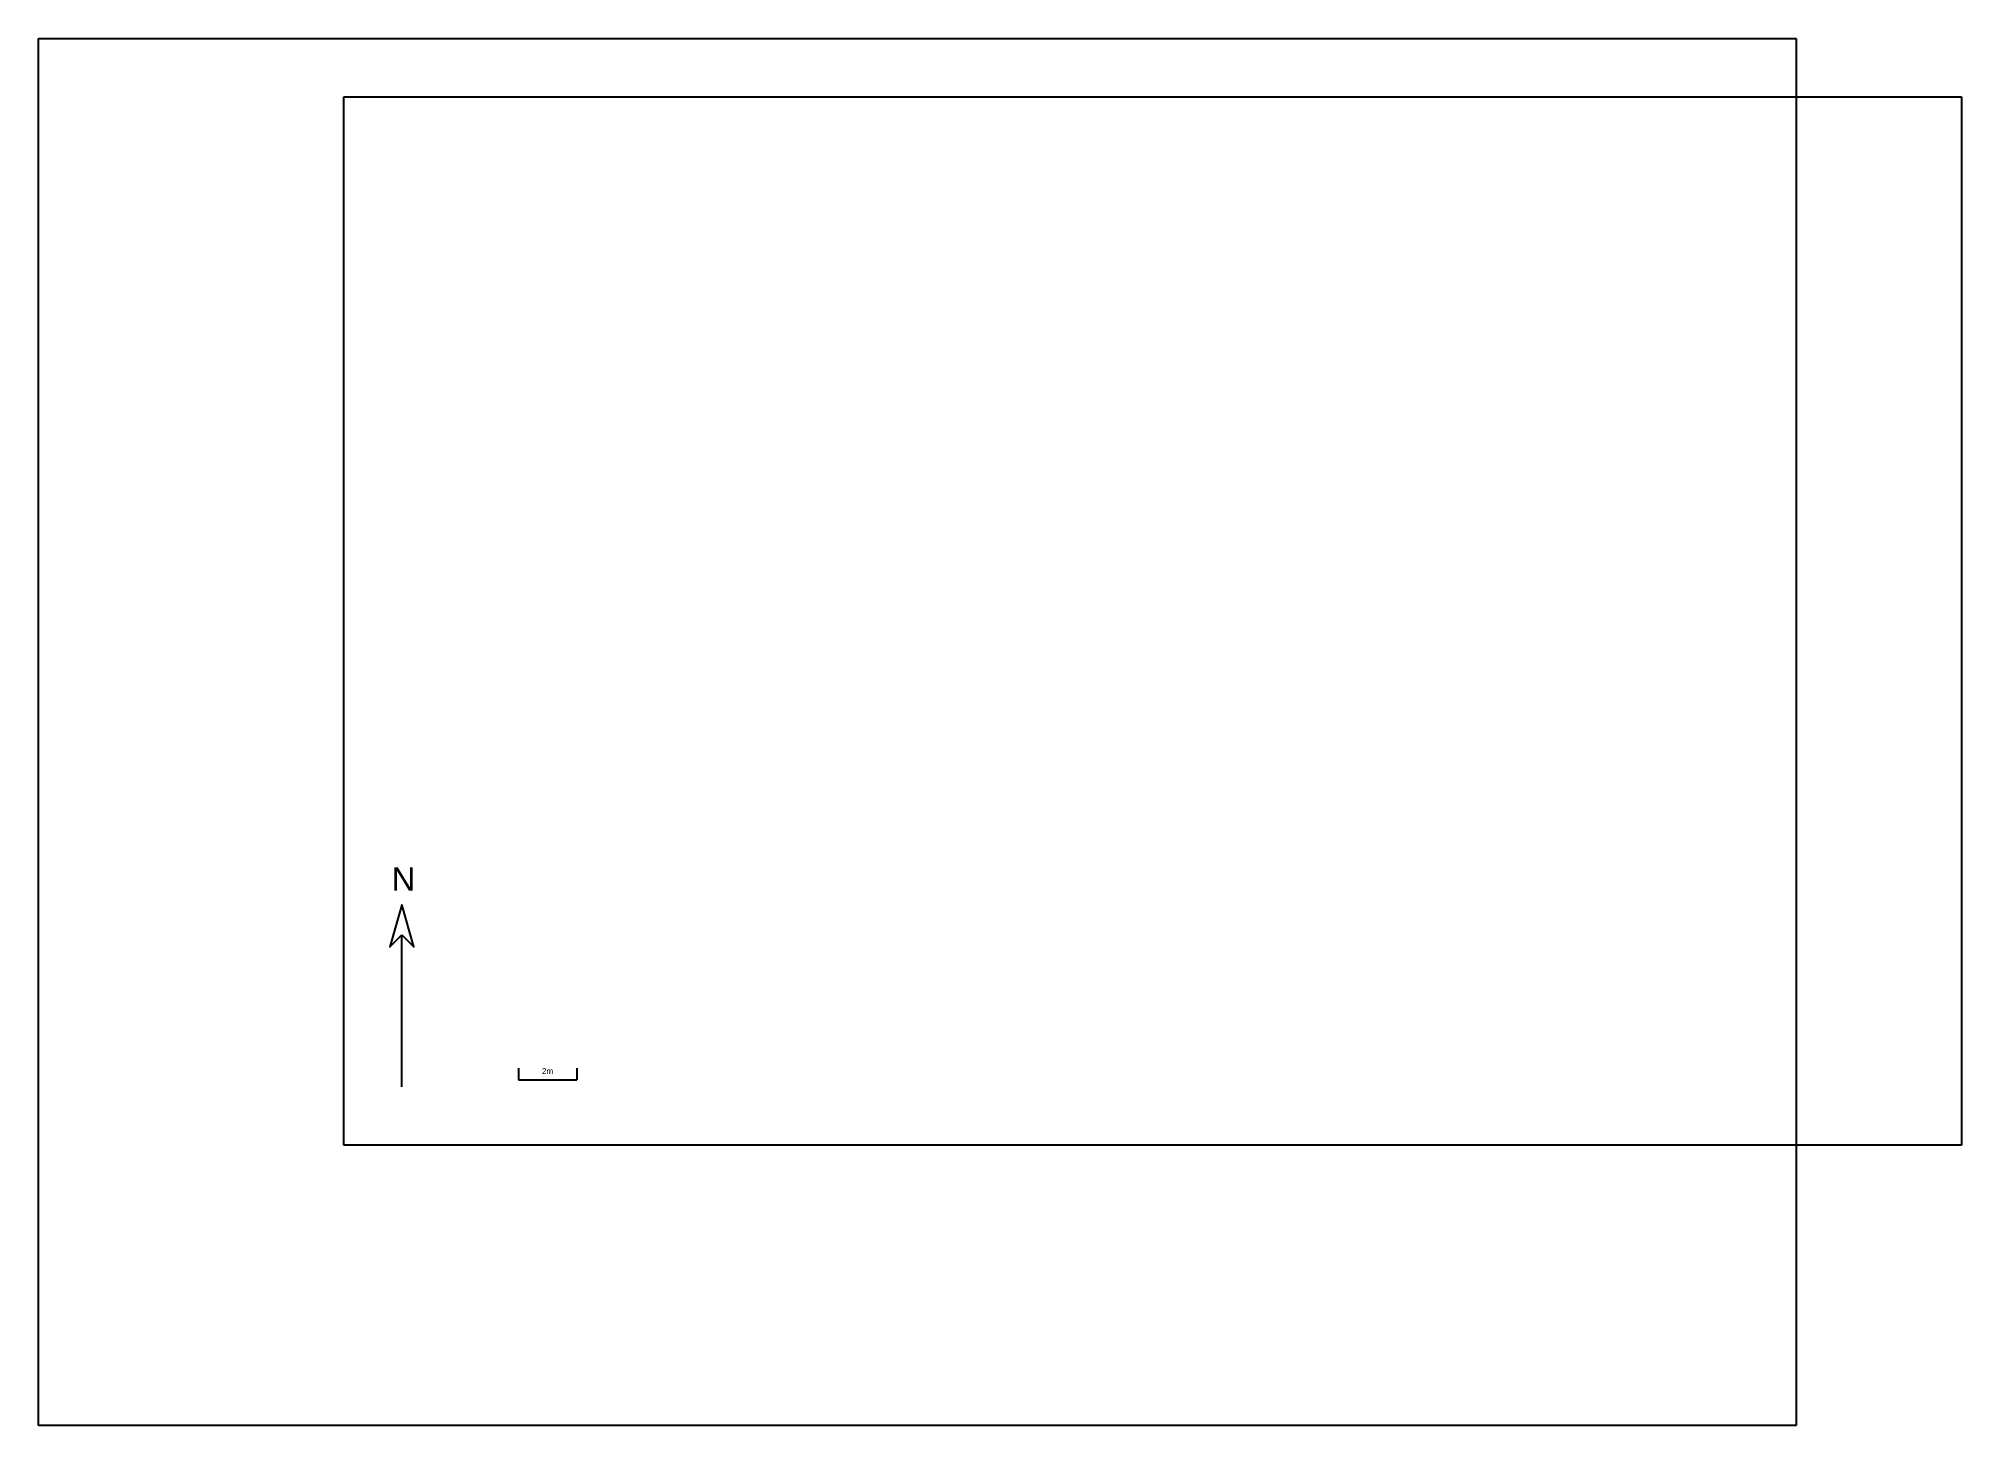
# Model space of a CAD drawing. Header units: metres. Extents: x -10.5 to 55.5, y -9.6 to 38.
import ezdxf

# ---------------------------------------------------------------- set-up
doc = ezdxf.new("R2010")
doc.units = ezdxf.units.M
for name, color, linetype, lineweight, true_color in [('Legend', 40, 'Continuous', 25, 0xffbb00), ('xMap', 178, 'Continuous', 25, 0x000000), ('xSatellite', 178, 'Continuous', 25, 0x000000)]:
    doc.layers.add(name, color=color, linetype=linetype, lineweight=lineweight, true_color=true_color)
doc.styles.add('textstyle15', font='')
doc.styles.add('textstyle16', font='')
doc.styles.get('textstyle15').set_extended_font_data('Arial')
doc.styles.get('textstyle16').set_extended_font_data('Arial')
picture_1 = doc.add_image_def('image1.jpg', size_in_pixel=(772, 609))
picture_2 = doc.add_image_def('image2.png', size_in_pixel=(1138, 737))

# ---------------------------------------------------------------- blocks, each defined once
blk = doc.blocks.new('Legend')
at = {"layer": 'Legend'}
for p, q in [((4, 0.636), (4, 0.236)), ((4, 0.236), (6, 0.236)), ((6, 0.636), (6, 0.236))]:
    blk.add_line(p, q, dxfattribs=at)
for points in [[(0, 5.212), (0.411, 4.801), (0.007, 6.213), (0, 6.239), (-0.411, 4.801), (0, 5.212)], [(0, 0), (0, 5.16)]]:
    blk.add_lwpolyline(points, dxfattribs=at)
at = {"layer": 'Legend', "attachment_point": 2}
for s, insert, char_height, style in [('N', (0.054, 7.52), 0.8, 'textstyle16'), ('2m', (4.996, 0.636), 0.2, 'textstyle15')]:
    blk.add_mtext(s, dxfattribs=dict(at, insert=insert, char_height=char_height, style=style))

msp = doc.modelspace()

# ---------------------------------------------------------------- block references
at = {"layer": 'Legend'}
msp.add_blockref('Legend', (2, 2), dxfattribs=at)

# ---------------------------------------------------------------- pictures from other files: only their frames are drawn
at = {"layer": 'xMap'}
image = msp.add_image(picture_2, insert=(0, 0), size_in_units=(55.512, 35.951), dxfattribs=at)
image.dxf.flags = 7
at = {"layer": 'xSatellite'}
image = msp.add_image(picture_1, insert=(-10.473, -9.622), size_in_units=(60.312, 47.578), dxfattribs=at)
image.dxf.flags = 7

doc.saveas('drawing.dxf')
